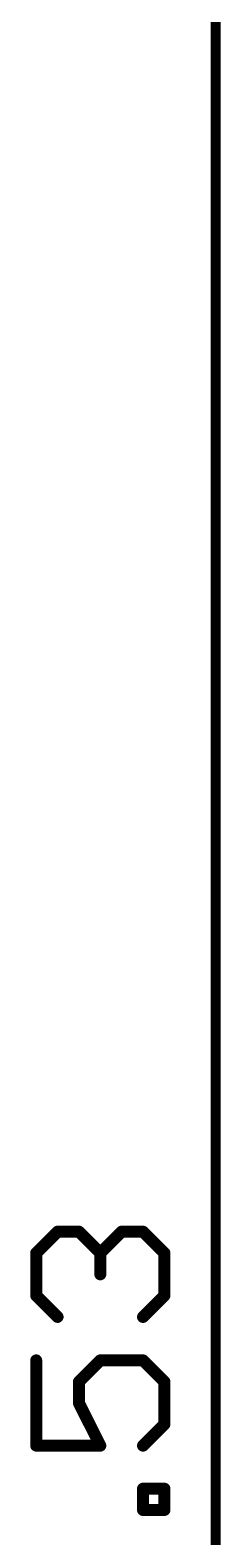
# Model space of a CAD drawing. Extents: x -14.3 to 43.3, y 12 to 70.9.
# Drawn here: x -14.29 to -11.87, y 37.29 to 56.46 of the extents above; entities that cross this region are included whole.
import ezdxf

# ---------------------------------------------------------------- set-up
doc = ezdxf.new("R2010")
doc.units = 0
doc.layers.add('20', color=7, linetype='CONTINUOUS')

msp = doc.modelspace()

# ---------------------------------------------------------------- linework, layer by layer
at = {"layer": '20'}
for points, const_width in [([(-11.938, 62.165), (-11.938, 12.765)], 0.13), ([(-14.2157, 40.9027), (-13.9445, 41.1738)], 0.1524), ([(-13.9445, 41.1738), (-13.6734, 41.1738)], 0.1524), ([(-13.6734, 41.1738), (-13.4022, 40.9027)], 0.1524), ([(-13.4022, 40.9027), (-13.131, 41.1738)], 0.1524), ([(-13.131, 41.1738), (-12.8599, 41.1738)], 0.1524), ([(-12.8599, 41.1738), (-12.5887, 40.9027)], 0.1524), ([(-14.2157, 40.3603), (-14.2157, 40.9027)], 0.1524), ([(-13.4022, 40.9027), (-13.4022, 40.6315)], 0.1524), ([(-12.5887, 40.9027), (-12.5887, 40.3603)], 0.1524), ([(-13.9445, 40.0892), (-14.2157, 40.3603)], 0.1524), ([(-12.5887, 40.3603), (-12.8599, 40.0892)], 0.1524), ([(-14.2157, 39.5367), (-14.2157, 38.452)], 0.1524), ([(-13.6734, 39.2655), (-13.4022, 39.5367)], 0.1524), ([(-13.4022, 39.5367), (-12.8599, 39.5367)], 0.1524), ([(-12.8599, 39.5367), (-12.5887, 39.2655)], 0.1524), ([(-13.6734, 38.9943), (-13.6734, 39.2655)], 0.1524), ([(-12.5887, 39.2655), (-12.5887, 38.7232)], 0.1524), ([(-13.4022, 38.452), (-13.6734, 38.9943)], 0.1524), ([(-12.5887, 38.7232), (-12.8599, 38.452)], 0.1524), ([(-14.2157, 38.452), (-13.4022, 38.452)], 0.1524), ([(-12.8599, 37.6334), (-12.8599, 37.9046)], 0.1524), ([(-12.8599, 37.9046), (-12.5887, 37.9046)], 0.1524), ([(-12.5887, 37.9046), (-12.5887, 37.6334)], 0.1524), ([(-12.5887, 37.6334), (-12.8599, 37.6334)], 0.1524)]:
    msp.add_lwpolyline(points, dxfattribs=dict(at, const_width=const_width))
at = {"layer": '20', "const_width": 0.0762}
for points in [[(-13.9445, 41.2119, 1), (-13.9445, 41.1357)], [(-13.9176, 41.1469, 1), (-13.9715, 41.2008)], [(-13.6464, 41.2008, 1), (-13.7003, 41.1469)], [(-13.6734, 41.1357, 1), (-13.6734, 41.2119)], [(-13.131, 41.2119, 1), (-13.131, 41.1357)], [(-13.1041, 41.1469, 1), (-13.158, 41.2008)], [(-12.8329, 41.2008, 1), (-12.8868, 41.1469)], [(-12.8599, 41.1357, 1), (-12.8599, 41.2119)], [(-14.1776, 40.9027, 1), (-14.2538, 40.9027)], [(-14.2426, 40.9296, 1), (-14.1887, 40.8757)], [(-13.3641, 40.9027, 1), (-13.4403, 40.9027)], [(-13.4291, 40.9296, 1), (-13.3753, 40.8757)], [(-13.4291, 40.8757, 1), (-13.3753, 40.9296)], [(-12.5506, 40.9027, 1), (-12.6268, 40.9027)], [(-12.6156, 40.8757, 1), (-12.5618, 40.9296)], [(-13.4403, 40.6315, 1), (-13.3641, 40.6315)], [(-14.1887, 40.3873, 1), (-14.2426, 40.3334)], [(-14.2538, 40.3603, 1), (-14.1776, 40.3603)], [(-12.6268, 40.3603, 1), (-12.5506, 40.3603)], [(-12.5618, 40.3334, 1), (-12.6156, 40.3873)], [(-13.9715, 40.0622, 1), (-13.9176, 40.1161)], [(-12.8868, 40.1161, 1), (-12.8329, 40.0622)], [(-14.1776, 39.5367, 1), (-14.2538, 39.5367)], [(-13.4022, 39.5748, 1), (-13.4022, 39.4986)], [(-13.3753, 39.5097, 1), (-13.4291, 39.5636)], [(-12.8329, 39.5636, 1), (-12.8868, 39.5097)], [(-12.8599, 39.4986, 1), (-12.8599, 39.5748)], [(-13.6353, 39.2655, 1), (-13.7115, 39.2655)], [(-13.7003, 39.2925, 1), (-13.6464, 39.2386)], [(-12.5506, 39.2655, 1), (-12.6268, 39.2655)], [(-12.6156, 39.2386, 1), (-12.5618, 39.2925)], [(-13.7115, 38.9943, 1), (-13.6353, 38.9943)], [(-13.6393, 39.0114, 1), (-13.7074, 38.9773)], [(-12.6268, 38.7232, 1), (-12.5506, 38.7232)], [(-12.5618, 38.6962, 1), (-12.6156, 38.7501)], [(-14.2157, 38.4901, 1), (-14.2157, 38.4139)], [(-13.4022, 38.4139, 1), (-13.4022, 38.4901)], [(-14.2538, 38.452, 1), (-14.1776, 38.452)], [(-13.4363, 38.435, 1), (-13.3681, 38.4691)], [(-12.8868, 38.479, 1), (-12.8329, 38.4251)], [(-12.8218, 37.9046, 1), (-12.898, 37.9046)], [(-12.8599, 37.9427, 1), (-12.8599, 37.8665)], [(-12.5506, 37.9046, 1), (-12.6268, 37.9046)], [(-12.5887, 37.8665, 1), (-12.5887, 37.9427)], [(-12.8599, 37.6715, 1), (-12.8599, 37.5953)], [(-12.898, 37.6334, 1), (-12.8218, 37.6334)], [(-12.6268, 37.6334, 1), (-12.5506, 37.6334)], [(-12.5887, 37.5953, 1), (-12.5887, 37.6715)]]:
    msp.add_lwpolyline(points, format="xyb", dxfattribs=at)

doc.saveas('drawing.dxf')
